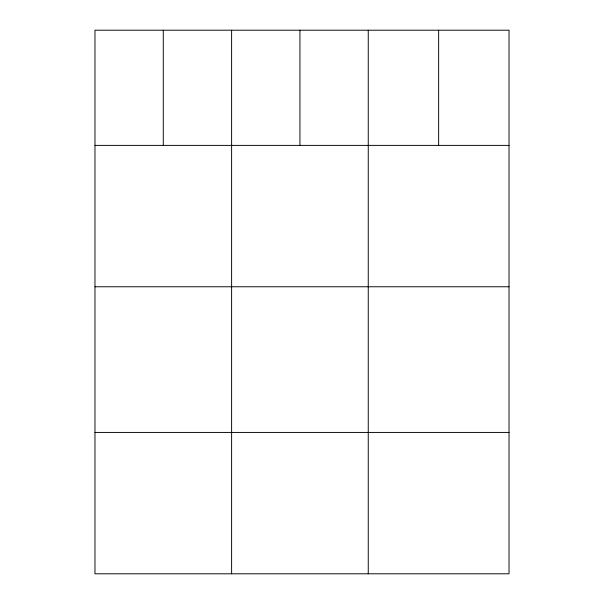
<?xml version="1.0" encoding="UTF-8"?>
<svg xmlns="http://www.w3.org/2000/svg" width="604" height="604" viewBox="0 0 604 604"><rect width="100%" height="100%" fill="white"/><g stroke="black" fill="none" stroke-linecap="round" stroke-linejoin="round"><path stroke-width="0.91" d="M509.029 145.39L509.029 573.8L94.971 573.8L94.971 30.2L509.029 30.2L509.029 145.39L94.971 145.39M94.971 286.764L509.029 286.764M94.971 432.426L509.029 432.426M438.64 30.2L438.64 145.39M368.251 30.2L368.251 573.8M299.931 30.2L299.931 145.39M231.611 30.2L231.611 573.8M163.291 30.2L163.291 145.39"/></g></svg>
